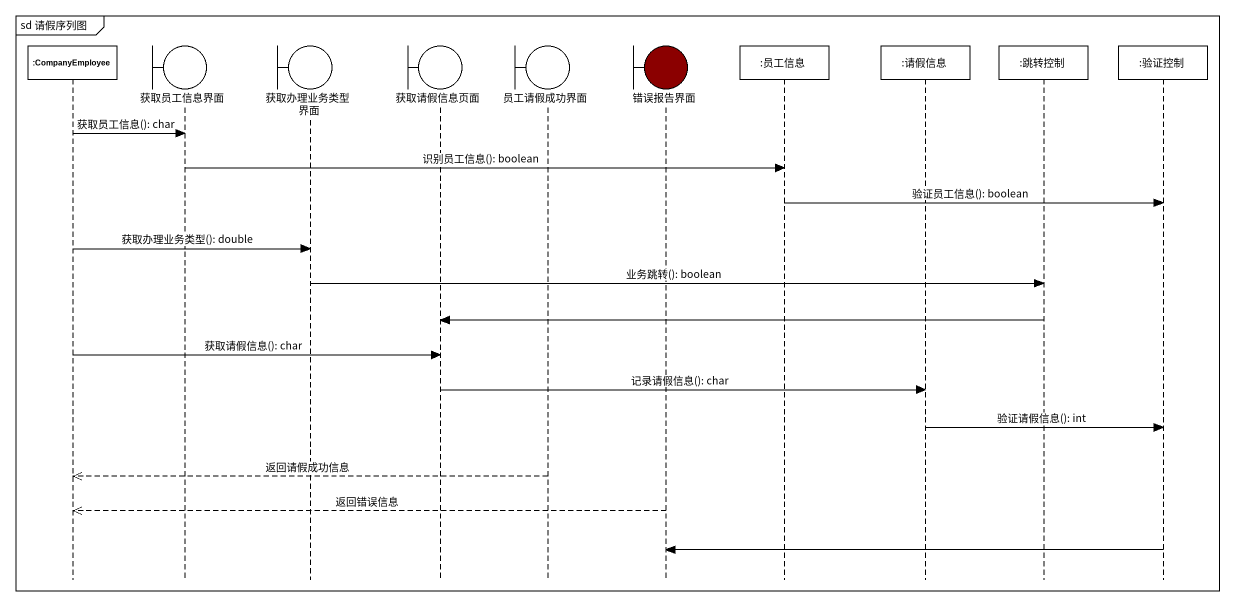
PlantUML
@startuml
mainframe sd 请假序列图
hide footbox
participant ":CompanyEmployee" as CompanyEmployee
boundary 获取员工信息界面
boundary 获取办理业务类型界面
boundary 获取请假信息页面
boundary 员工请假成功界面
boundary 错误报告界面 #8B0000
participant ":员工信息" as 员工信息
participant ":请假信息" as 请假信息
participant ":跳转控制" as 跳转控制
participant ":验证控制" as 验证控制

CompanyEmployee -> 获取员工信息界面 : 获取员工信息(): char
获取员工信息界面 -> 员工信息 : 识别员工信息(): boolean
员工信息 -> 验证控制 : 验证员工信息(): boolean
CompanyEmployee -> 获取办理业务类型界面 : 获取办理业务类型(): double
获取办理业务类型界面 -> 跳转控制 : 业务跳转(): boolean
跳转控制 -> 获取请假信息页面
CompanyEmployee -> 获取请假信息页面 : 获取请假信息(): char
获取请假信息页面 -> 请假信息 : 记录请假信息(): char
请假信息 -> 验证控制 : 验证请假信息(): int
员工请假成功界面 -->> CompanyEmployee : 返回请假成功信息
错误报告界面 -->> CompanyEmployee : 返回错误信息
验证控制 -> 错误报告界面
@enduml
